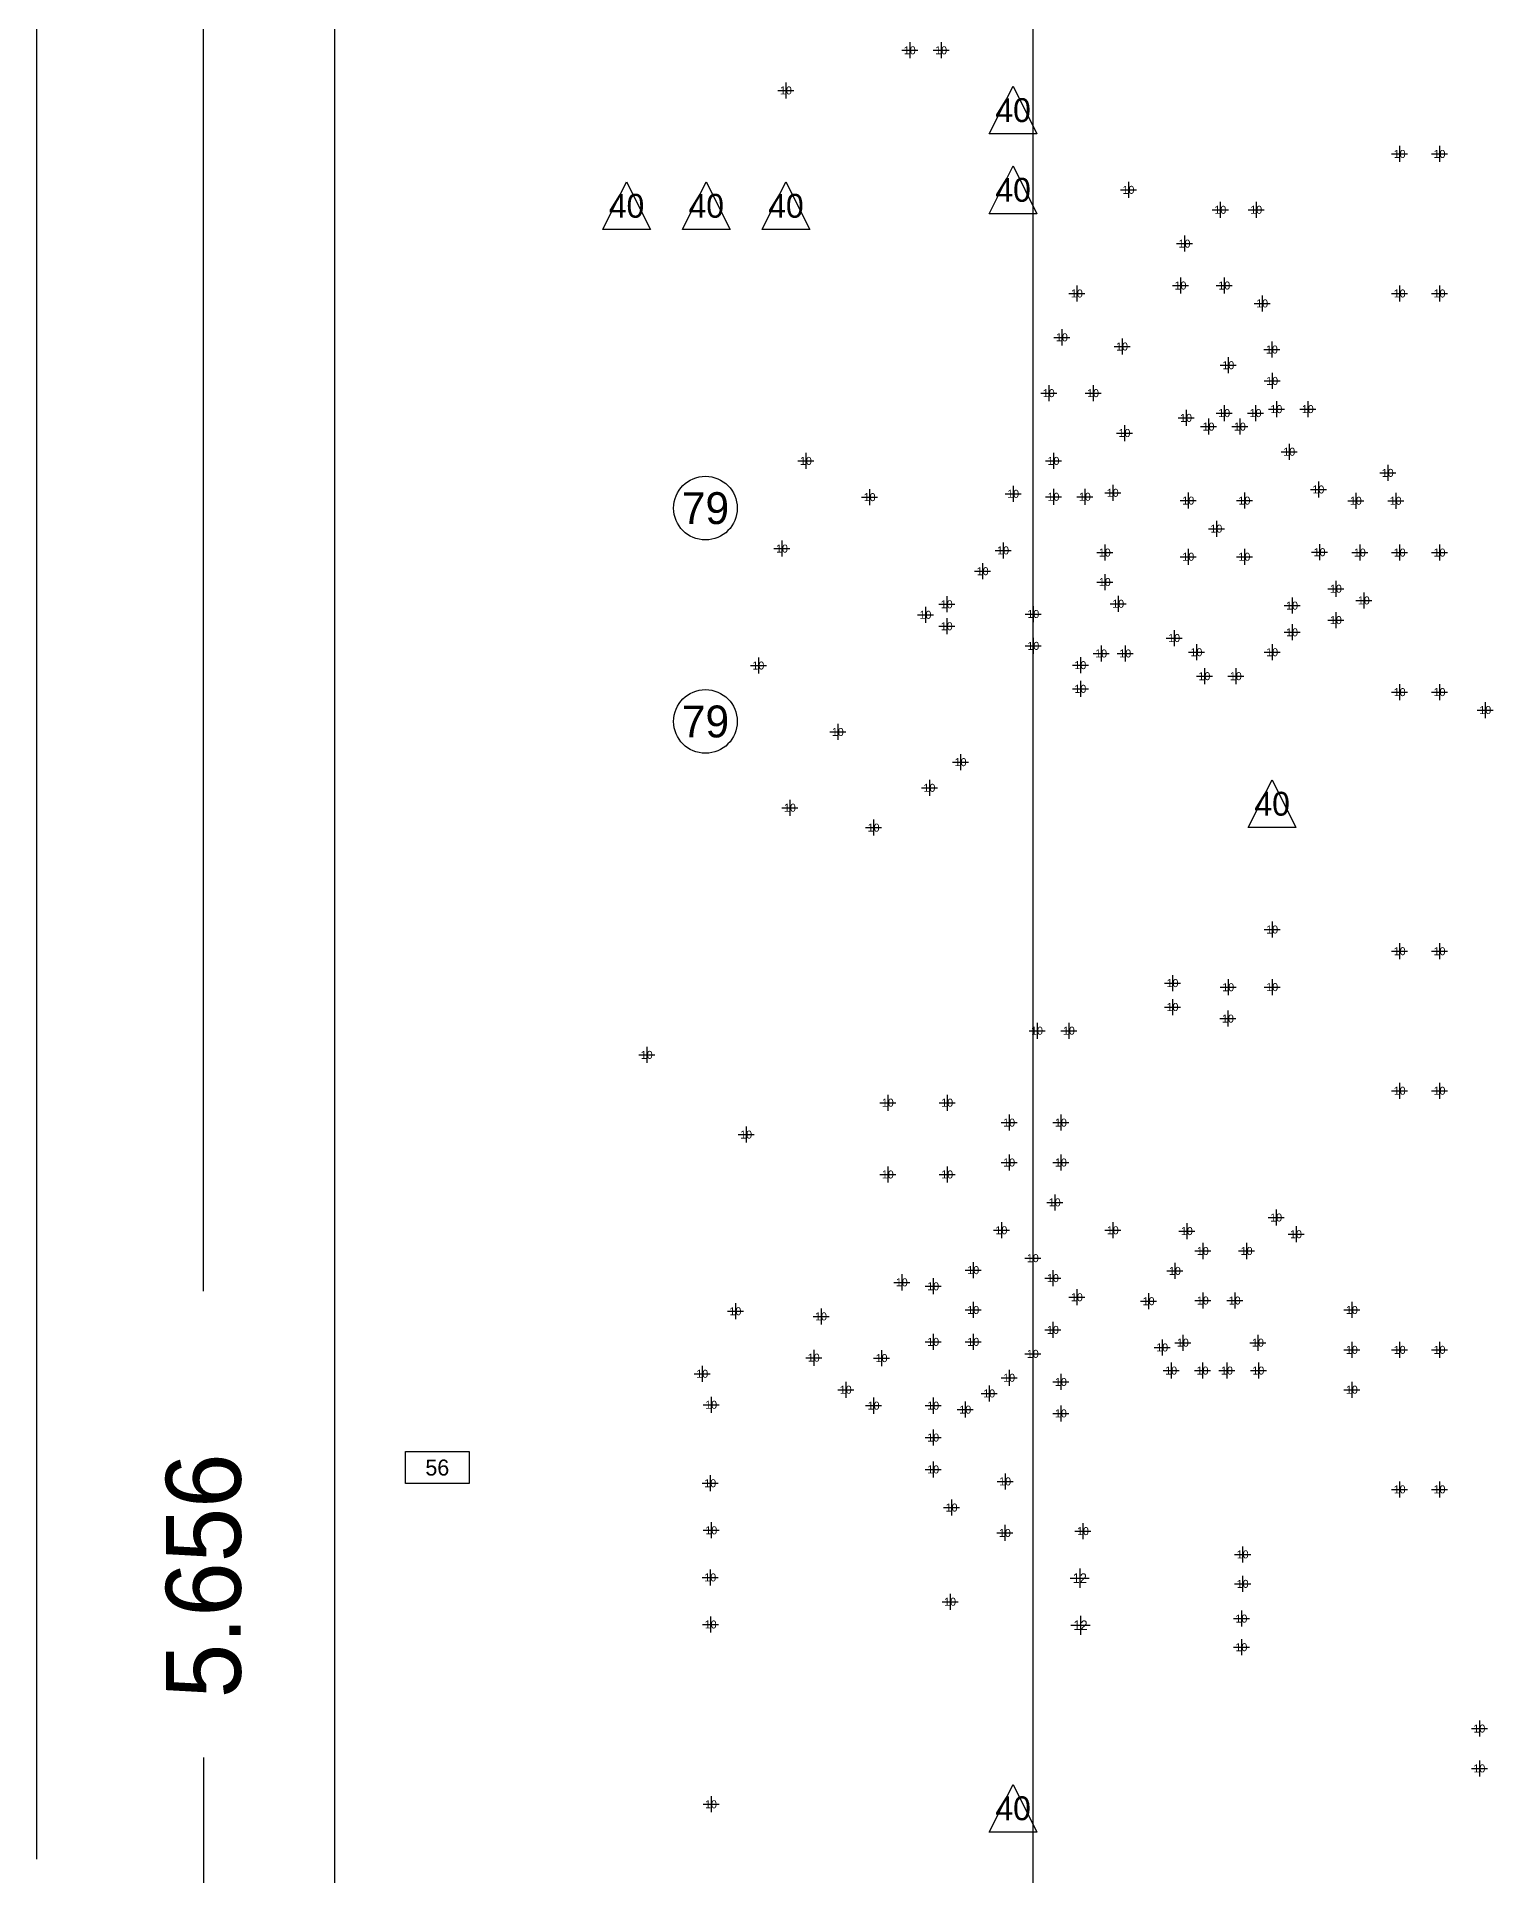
# Model space of a CAD drawing. Extents: x -13164 to 30582, y -10288 to 18382.
# Drawn here: x -623 to 1210, y 8397 to 10703 of the extents above; entities that cross this region are included whole.
import ezdxf
from ezdxf.enums import TextEntityAlignment as Align

# ---------------------------------------------------------------- set-up
doc = ezdxf.new("R2010")
doc.units = 0
for name, color, linetype in [('BG_DIMENSION', 2, 'CONTINUOUS'), ('BG_OUTLINE', 7, 'CONTINUOUS'), ('MA_NCLEGEND-1-18', 7, 'CONTINUOUS')]:
    doc.layers.add(name, color=color, linetype=linetype)

# ---------------------------------------------------------------- blocks, each defined once
blk = doc.blocks.new('FIGURE_CROSS')
for points in [[(-0.5, 0), (0.5, 0)], [(0, 0.5), (0, -0.5)]]:
    blk.add_lwpolyline(points)
blk = doc.blocks.new('FIGURE_TRI')
blk.add_lwpolyline([(-0.5, -0.5), (0, 0.5), (0.5, -0.5)], close=True)
blk = doc.blocks.new('FIGURE_CIRCLE')
blk.add_circle((0, 0), 0.5)
blk = doc.blocks.new('FIGURE_SQUARE')
blk.add_lwpolyline([(-0.5, -0.5), (-0.5, 0.5), (0.5, 0.5), (0.5, -0.5)], close=True)

msp = doc.modelspace()

# ---------------------------------------------------------------- linework, layer by layer
at = {"layer": 'BG_DIMENSION'}
for points in [[(626.571, 5705.512), (626.571, 12110.512)], [(-623.429, 8416.798), (-623.429, 11311.024)], [(-414.429, 9128.932), (-414.429, 11311.024)], [(-414.429, 8544.092), (-414.429, 5655.512)]]:
    msp.add_lwpolyline(points, dxfattribs=at)
at = {"layer": 'BG_OUTLINE'}
msp.add_lwpolyline([(-250, 11561.024), (-250, -250), (7624.012, -250), (7624.012, 11561.024)], close=True, dxfattribs=at)

# ---------------------------------------------------------------- block references
at = {"layer": 'MA_NCLEGEND-1-18'}
for name, p, xscale, yscale in [('FIGURE_CROSS', (471.882, 10685.51), 20.079, 20.079), ('FIGURE_CROSS', (511.26, 10685.51), 20.079, 20.079), ('FIGURE_CROSS', (316.571, 10635.2), 20.079, 20.079), ('FIGURE_TRI', (601.571, 10610.512), 59.839, 59.839), ('FIGURE_CROSS', (1086.571, 10555.513), 20.079, 20.079), ('FIGURE_CROSS', (1136.571, 10555.513), 20.079, 20.079), ('FIGURE_TRI', (601.571, 10510.512), 59.839, 59.839), ('FIGURE_TRI', (116.571, 10490.512), 59.839, 59.839), ('FIGURE_TRI', (216.571, 10490.512), 59.839, 59.839), ('FIGURE_TRI', (316.571, 10490.512), 59.839, 59.839), ('FIGURE_CROSS', (746.26, 10510.512), 20.079, 20.079), ('FIGURE_CROSS', (861.571, 10485.512), 20.079, 20.079), ('FIGURE_CROSS', (906.571, 10485.512), 20.079, 20.079), ('FIGURE_CROSS', (816.571, 10443.012), 20.079, 20.079), ('FIGURE_CROSS', (811.571, 10390.512), 20.079, 20.079), ('FIGURE_CROSS', (866.571, 10390.512), 20.079, 20.079), ('FIGURE_CROSS', (681.571, 10380.512), 20.079, 20.079), ('FIGURE_CROSS', (914.071, 10368.012), 20.079, 20.079), ('FIGURE_CROSS', (1086.571, 10380.513), 20.079, 20.079), ('FIGURE_CROSS', (1136.571, 10380.513), 20.079, 20.079), ('FIGURE_CROSS', (662.823, 10325.512), 20.079, 20.079), ('FIGURE_CROSS', (738.258, 10314.012), 20.079, 20.079), ('FIGURE_CROSS', (926.26, 10310.201), 20.079, 20.079), ('FIGURE_CROSS', (871.571, 10290.512), 20.079, 20.079), ('FIGURE_CROSS', (646.259, 10255.512), 20.079, 20.079), ('FIGURE_CROSS', (701.881, 10255.514), 20.079, 20.079), ('FIGURE_CROSS', (926.571, 10270.823), 20.079, 20.079), ('FIGURE_CROSS', (866.41, 10230.512), 20.079, 20.079), ('FIGURE_CROSS', (905.78, 10230.512), 20.079, 20.079), ('FIGURE_CROSS', (931.881, 10235.51), 20.079, 20.079), ('FIGURE_CROSS', (971.259, 10235.51), 20.079, 20.079), ('FIGURE_CROSS', (741.259, 10205.512), 20.079, 20.079), ('FIGURE_CROSS', (818.571, 10224.512), 20.079, 20.079), ('FIGURE_CROSS', (846.732, 10213.512), 20.079, 20.079), ('FIGURE_CROSS', (886.102, 10213.512), 20.079, 20.079), ('FIGURE_CROSS', (341.571, 10170.512), 20.079, 20.079), ('FIGURE_CROSS', (652.193, 10170.512), 20.079, 20.079), ('FIGURE_CROSS', (948.071, 10182.012), 20.079, 20.079), ('FIGURE_CIRCLE', (215.571, 10111.311), 79.921, 79.921), ('FIGURE_CROSS', (1071.569, 10155.514), 20.079, 20.079), ('FIGURE_CROSS', (421.571, 10125.11), 20.079, 20.079), ('FIGURE_CROSS', (601.571, 10129.26), 20.079, 20.079), ('FIGURE_CROSS', (652.193, 10125.512), 20.079, 20.079), ('FIGURE_CROSS', (691.571, 10125.512), 20.079, 20.079), ('FIGURE_CROSS', (726.571, 10130.512), 20.079, 20.079), ('FIGURE_CROSS', (821.37, 10120.709), 20.079, 20.079), ('FIGURE_CROSS', (891.772, 10120.709), 20.079, 20.079), ('FIGURE_CROSS', (984.571, 10134.721), 20.079, 20.079), ('FIGURE_CROSS', (1031.571, 10120.512), 20.079, 20.079), ('FIGURE_CROSS', (1081.571, 10120.512), 20.079, 20.079), ('FIGURE_CROSS', (856.571, 10085.512), 20.079, 20.079), ('FIGURE_CROSS', (311.571, 10060.512), 20.079, 20.079), ('FIGURE_CROSS', (588.995, 10058.2715), 20.079, 20.079), ('FIGURE_CROSS', (716.571, 10055.512), 20.079, 20.079), ('FIGURE_CROSS', (821.37, 10050.311), 20.079, 20.079), ('FIGURE_CROSS', (891.772, 10050.311), 20.079, 20.079), ('FIGURE_CROSS', (986.102, 10055.981), 20.079, 20.079), ('FIGURE_CROSS', (1036.571, 10055.512), 20.079, 20.079), ('FIGURE_CROSS', (1086.571, 10055.513), 20.079, 20.079), ('FIGURE_CROSS', (1136.571, 10055.513), 20.079, 20.079), ('FIGURE_CROSS', (563.3636, 10032.1731), 20.079, 20.079), ('FIGURE_CROSS', (716.571, 10018.548), 20.079, 20.079), ('FIGURE_CROSS', (1006.572, 10010.202), 20.079, 20.079), ('FIGURE_CROSS', (491.571, 9977.512), 20.079, 20.079), ('FIGURE_CROSS', (518.261, 9990.67), 20.079, 20.079), ('FIGURE_CROSS', (626.9375, 9978.4829), 20.079, 20.079), ('FIGURE_CROSS', (733.3858, 9991.3292), 20.079, 20.079), ('FIGURE_CROSS', (951.571, 9989.012), 20.079, 20.079), ('FIGURE_CROSS', (1041.571, 9995.512), 20.079, 20.079), ('FIGURE_CROSS', (518.261, 9963.11), 20.079, 20.079), ('FIGURE_CROSS', (951.571, 9955.512), 20.079, 20.079), ('FIGURE_CROSS', (1006.572, 9970.824), 20.079, 20.079), ('FIGURE_CROSS', (626.9375, 9938.4799), 20.079, 20.079), ('FIGURE_CROSS', (712, 9929), 20.079, 20.079), ('FIGURE_CROSS', (742.322, 9929), 20.079, 20.079), ('FIGURE_CROSS', (803.6033, 9948.343), 20.079, 20.079), ('FIGURE_CROSS', (831.571, 9930.512), 20.079, 20.079), ('FIGURE_CROSS', (926.571, 9930.512), 20.079, 20.079), ('FIGURE_CROSS', (281.939, 9913.8795), 20.079, 20.079), ('FIGURE_CROSS', (685.935, 9914.319), 20.079, 20.079), ('FIGURE_CROSS', (685.935, 9884.63), 20.079, 20.079), ('FIGURE_CROSS', (841.571, 9900.512), 20.079, 20.079), ('FIGURE_CROSS', (880.949, 9900.512), 20.079, 20.079), ('FIGURE_CIRCLE', (215.571, 9843.713), 79.921, 79.921), ('FIGURE_CROSS', (1086.571, 9880.513), 20.079, 20.079), ('FIGURE_CROSS', (1136.571, 9880.513), 20.079, 20.079), ('FIGURE_CROSS', (1194, 9858), 20.079, 20.079), ('FIGURE_CROSS', (381.571, 9830.512), 20.079, 20.079), ('FIGURE_CROSS', (535.6675, 9792.6675), 20.079, 20.079), ('FIGURE_CROSS', (496.571, 9760.512), 20.079, 20.079), ('FIGURE_TRI', (926.571, 9740.512), 59.839, 59.839), ('FIGURE_CROSS', (321.571, 9735.512), 20.079, 20.079), ('FIGURE_CROSS', (426.571, 9710.512), 20.079, 20.079), ('FIGURE_CROSS', (926.571, 9582.764), 20.079, 20.079), ('FIGURE_CROSS', (1086.571, 9555.513), 20.079, 20.079), ('FIGURE_CROSS', (1136.571, 9555.513), 20.079, 20.079), ('FIGURE_CROSS', (801.571, 9515.512), 20.079, 20.079), ('FIGURE_CROSS', (871.41, 9510.351), 20.079, 20.079), ('FIGURE_CROSS', (926.571, 9510.512), 20.079, 20.079), ('FIGURE_CROSS', (801.571, 9485.512), 20.079, 20.079), ('FIGURE_CROSS', (871.102, 9470.981), 20.079, 20.079), ('FIGURE_CROSS', (631.571, 9455.824), 20.079, 20.079), ('FIGURE_CROSS', (671.572, 9455.822), 20.079, 20.079), ('FIGURE_CROSS', (141.882, 9425.512), 20.079, 20.079), ('FIGURE_CROSS', (1086.571, 9380.513), 20.079, 20.079), ('FIGURE_CROSS', (1136.571, 9380.513), 20.079, 20.079), ('FIGURE_CROSS', (444.319, 9365.512), 20.079, 20.079), ('FIGURE_CROSS', (518.823, 9365.512), 20.079, 20.079), ('FIGURE_CROSS', (596.571, 9340.512), 20.079, 20.079), ('FIGURE_CROSS', (661.571, 9340.512), 20.079, 20.079), ('FIGURE_CROSS', (266.569, 9325.514), 20.079, 20.079), ('FIGURE_CROSS', (596.571, 9290.512), 20.079, 20.079), ('FIGURE_CROSS', (661.571, 9290.512), 20.079, 20.079), ('FIGURE_CROSS', (444.319, 9275.512), 20.079, 20.079), ('FIGURE_CROSS', (518.823, 9275.512), 20.079, 20.079), ('FIGURE_CROSS', (653.766, 9240.512), 20.079, 20.079), ('FIGURE_CROSS', (931.571, 9221.512), 20.079, 20.079), ('FIGURE_CROSS', (586.883, 9205.512), 20.079, 20.079), ('FIGURE_CROSS', (726.612, 9205.471), 20.079, 20.079), ('FIGURE_CROSS', (819.571, 9204.512), 20.079, 20.079), ('FIGURE_CROSS', (956.534, 9200.549), 20.079, 20.079), ('FIGURE_CROSS', (626.261, 9170.512), 20.079, 20.079), ('FIGURE_CROSS', (839.571, 9179.512), 20.079, 20.079), ('FIGURE_CROSS', (894.571, 9179.512), 20.079, 20.079), ('FIGURE_CROSS', (551.571, 9155.512), 20.079, 20.079), ('FIGURE_CROSS', (651.571, 9145.512), 20.079, 20.079), ('FIGURE_CROSS', (804.571, 9154.512), 20.079, 20.079), ('FIGURE_CROSS', (461.881, 9140.202), 20.079, 20.079), ('FIGURE_CROSS', (501.259, 9135.2), 20.079, 20.079), ('FIGURE_CROSS', (253.154, 9103.929), 20.079, 20.079), ('FIGURE_CROSS', (551.571, 9105.512), 20.079, 20.079), ('FIGURE_CROSS', (681.571, 9121.512), 20.079, 20.079), ('FIGURE_CROSS', (771.571, 9116.512), 20.079, 20.079), ('FIGURE_CROSS', (839.571, 9117.384), 20.079, 20.079), ('FIGURE_CROSS', (879.571, 9117.384), 20.079, 20.079), ('FIGURE_CROSS', (1026.571, 9105.512), 20.079, 20.079), ('FIGURE_CROSS', (360.571, 9097.512), 20.079, 20.079), ('FIGURE_CROSS', (651.571, 9080.512), 20.079, 20.079), ('FIGURE_CROSS', (501.259, 9065.512), 20.079, 20.079), ('FIGURE_CROSS', (551.571, 9065.512), 20.079, 20.079), ('FIGURE_CROSS', (788.571, 9058.512), 20.079, 20.079), ('FIGURE_CROSS', (814.571, 9064.512), 20.079, 20.079), ('FIGURE_CROSS', (908.779, 9064.512), 20.079, 20.079), ('FIGURE_CROSS', (1026.571, 9055.512), 20.079, 20.079), ('FIGURE_CROSS', (1086.571, 9055.513), 20.079, 20.079), ('FIGURE_CROSS', (1136.571, 9055.513), 20.079, 20.079), ('FIGURE_CROSS', (351.394, 9045.689), 20.079, 20.079), ('FIGURE_CROSS', (436.571, 9045.193), 20.079, 20.079), ('FIGURE_CROSS', (626.261, 9050.512), 20.079, 20.079), ('FIGURE_CROSS', (799.883, 9029.511), 20.079, 20.079), ('FIGURE_CROSS', (839.261, 9029.511), 20.079, 20.079), ('FIGURE_CROSS', (869.881, 9029.513), 20.079, 20.079), ('FIGURE_CROSS', (909.259, 9029.513), 20.079, 20.079), ('FIGURE_CROSS', (211.571, 9025.512), 20.079, 20.079), ('FIGURE_CROSS', (596.571, 9020.512), 20.079, 20.079), ('FIGURE_CROSS', (661.572, 9015.202), 20.079, 20.079), ('FIGURE_CROSS', (222.689, 8986.63), 20.079, 20.079), ('FIGURE_CROSS', (391.571, 9005.512), 20.079, 20.079), ('FIGURE_CROSS', (426.571, 8985.512), 20.079, 20.079), ('FIGURE_CROSS', (501.259, 8985.511), 20.079, 20.079), ('FIGURE_CROSS', (571.572, 9000.822), 20.079, 20.079), ('FIGURE_CROSS', (1026.571, 9005.512), 20.079, 20.079), ('FIGURE_CROSS', (541.571, 8980.512), 20.079, 20.079), ('FIGURE_CROSS', (661.572, 8975.824), 20.079, 20.079), ('FIGURE_CROSS', (501.259, 8945.511), 20.079, 20.079), ('FIGURE_SQUARE', (-120.862, 8907.89), 79.921, 40.161), ('FIGURE_CROSS', (501.259, 8905.511), 20.079, 20.079), ('FIGURE_CROSS', (221.571, 8888.209), 20.079, 20.079), ('FIGURE_CROSS', (591.571, 8890.512), 20.079, 20.079), ('FIGURE_CROSS', (1086.571, 8880.513), 20.079, 20.079), ('FIGURE_CROSS', (1136.571, 8880.513), 20.079, 20.079), ('FIGURE_CROSS', (524.379, 8857.704), 20.079, 20.079), ('FIGURE_CROSS', (222.933, 8829.15), 20.079, 20.079), ('FIGURE_CROSS', (591.26, 8825.823), 20.079, 20.079), ('FIGURE_CROSS', (689.235, 8828.176), 20.079, 20.079), ('FIGURE_CROSS', (889.5914, 8798.9667), 20.079, 20.079), ('FIGURE_CROSS', (221.571, 8770.091), 20.079, 20.079), ('FIGURE_CROSS', (685.173, 8769.114), 24.02, 24.02), ('FIGURE_CROSS', (889.5914, 8762.0027), 20.079, 20.079), ('FIGURE_CROSS', (522.497, 8739.586), 20.079, 20.079), ('FIGURE_CROSS', (222.099, 8711.04), 20.079, 20.079), ('FIGURE_CROSS', (686.125, 8710.066), 24.02, 24.02), ('FIGURE_CROSS', (888, 8718.436), 20.079, 20.079), ('FIGURE_CROSS', (888, 8682.5639), 20.079, 20.079), ('FIGURE_CROSS', (1186.57, 8580.512), 20.079, 20.079), ('FIGURE_CROSS', (1186.57, 8530.512), 20.079, 20.079), ('FIGURE_TRI', (601.571, 8480.512), 59.839, 59.839), ('FIGURE_CROSS', (222.531, 8485.514), 20.079, 20.079)]:
    msp.add_blockref(name, p, dxfattribs=dict(at, xscale=xscale, yscale=yscale))

# ---------------------------------------------------------------- texts
at = {"layer": 'BG_DIMENSION', "width": 0.974939}
msp.add_text('5.656', height=94.091, rotation=90, dxfattribs=at).set_placement((-367.383, 8618.595))
at = {"layer": 'MA_NCLEGEND-1-18'}
for s, height, p in [('10', 10.0395, (471.882, 10685.51)), ('10', 10.0395, (511.26, 10685.51)), ('10', 10.0395, (316.571, 10635.2)), ('40', 29.9195, (601.571, 10610.512)), ('10', 10.0395, (1086.571, 10555.513)), ('10', 10.0395, (1136.571, 10555.513)), ('40', 29.9195, (601.571, 10510.512)), ('10', 10.0395, (746.26, 10510.512)), ('40', 29.9195, (116.571, 10490.512)), ('40', 29.9195, (216.571, 10490.512)), ('40', 29.9195, (316.571, 10490.512)), ('10', 10.0395, (861.571, 10485.512)), ('10', 10.0395, (906.571, 10485.512)), ('10', 10.0395, (816.571, 10443.012)), ('10', 10.0395, (681.571, 10380.512)), ('10', 10.0395, (811.571, 10390.512)), ('10', 10.0395, (866.571, 10390.512)), ('10', 10.0395, (1086.571, 10380.513)), ('10', 10.0395, (1136.571, 10380.513)), ('10', 10.0395, (914.071, 10368.012)), ('10', 10.0395, (662.823, 10325.512)), ('10', 10.0395, (738.258, 10314.012)), ('10', 10.0395, (926.26, 10310.201)), ('10', 10.0395, (871.571, 10290.512)), ('10', 10.0395, (926.571, 10270.823)), ('10', 10.0395, (646.259, 10255.512)), ('10', 10.0395, (701.881, 10255.514)), ('10', 10.0395, (931.881, 10235.51)), ('10', 10.0395, (971.259, 10235.51)), ('10', 10.0395, (818.571, 10224.512)), ('10', 10.0395, (846.732, 10213.512)), ('10', 10.0395, (866.41, 10230.512)), ('10', 10.0395, (886.102, 10213.512)), ('10', 10.0395, (905.78, 10230.512)), ('10', 10.0395, (741.259, 10205.512)), ('10', 10.0395, (341.571, 10170.512)), ('10', 10.0395, (652.193, 10170.512)), ('10', 10.0395, (948.071, 10182.012)), ('10', 10.0395, (1071.569, 10155.514)), ('79', 39.9605, (215.571, 10111.311)), ('10', 10.0395, (421.571, 10125.11)), ('10', 10.0395, (601.571, 10129.26)), ('10', 10.0395, (652.193, 10125.512)), ('10', 10.0395, (691.571, 10125.512)), ('10', 10.0395, (726.571, 10130.512)), ('10', 10.0395, (821.37, 10120.709)), ('10', 10.0395, (891.772, 10120.709)), ('10', 10.0395, (984.571, 10134.721)), ('10', 10.0395, (1031.571, 10120.512)), ('10', 10.0395, (1081.571, 10120.512)), ('10', 10.0395, (856.571, 10085.512)), ('10', 10.0395, (311.571, 10060.512)), ('10', 10.0395, (588.995, 10058.2715)), ('10', 10.0395, (716.571, 10055.512)), ('10', 10.0395, (821.37, 10050.311)), ('10', 10.0395, (891.772, 10050.311)), ('10', 10.0395, (986.102, 10055.981)), ('10', 10.0395, (1036.571, 10055.512)), ('10', 10.0395, (1086.571, 10055.513)), ('10', 10.0395, (1136.571, 10055.513)), ('10', 10.0395, (563.3636, 10032.1731)), ('10', 10.0395, (716.571, 10018.548)), ('10', 10.0395, (1006.572, 10010.202)), ('10', 10.0395, (518.261, 9990.67)), ('10', 10.0395, (733.3858, 9991.3292)), ('10', 10.0395, (951.571, 9989.012)), ('10', 10.0395, (1041.571, 9995.512)), ('10', 10.0395, (491.571, 9977.512)), ('10', 10.0395, (518.261, 9963.11)), ('10', 10.0395, (626.9375, 9978.4829)), ('10', 10.0395, (1006.572, 9970.824)), ('10', 10.0395, (626.9375, 9938.4799)), ('10', 10.0395, (803.6033, 9948.343)), ('10', 10.0395, (951.571, 9955.512)), ('10', 10.0395, (281.939, 9913.8795)), ('10', 10.0395, (685.935, 9914.319)), ('10', 10.0395, (712, 9929)), ('10', 10.0395, (742.322, 9929)), ('10', 10.0395, (831.571, 9930.512)), ('10', 10.0395, (926.571, 9930.512)), ('10', 10.0395, (841.571, 9900.512)), ('10', 10.0395, (880.949, 9900.512)), ('10', 10.0395, (685.935, 9884.63)), ('10', 10.0395, (1086.571, 9880.513)), ('10', 10.0395, (1136.571, 9880.513)), ('79', 39.9605, (215.571, 9843.713)), ('10', 10.0395, (1194, 9858)), ('10', 10.0395, (381.571, 9830.512)), ('10', 10.0395, (535.6675, 9792.6675)), ('10', 10.0395, (496.571, 9760.512)), ('40', 29.9195, (926.571, 9740.512)), ('10', 10.0395, (321.571, 9735.512)), ('10', 10.0395, (426.571, 9710.512)), ('10', 10.0395, (926.571, 9582.764)), ('10', 10.0395, (1086.571, 9555.513)), ('10', 10.0395, (1136.571, 9555.513)), ('10', 10.0395, (801.571, 9515.512)), ('10', 10.0395, (871.41, 9510.351)), ('10', 10.0395, (926.571, 9510.512)), ('10', 10.0395, (801.571, 9485.512)), ('10', 10.0395, (631.571, 9455.824)), ('10', 10.0395, (671.572, 9455.822)), ('10', 10.0395, (871.102, 9470.981)), ('10', 10.0395, (141.882, 9425.512)), ('10', 10.0395, (1086.571, 9380.513)), ('10', 10.0395, (1136.571, 9380.513)), ('10', 10.0395, (444.319, 9365.512)), ('10', 10.0395, (518.823, 9365.512)), ('10', 10.0395, (596.571, 9340.512)), ('10', 10.0395, (661.571, 9340.512)), ('10', 10.0395, (266.569, 9325.514)), ('10', 10.0395, (596.571, 9290.512)), ('10', 10.0395, (661.571, 9290.512)), ('10', 10.0395, (444.319, 9275.512)), ('10', 10.0395, (518.823, 9275.512)), ('10', 10.0395, (653.766, 9240.512)), ('10', 10.0395, (931.571, 9221.512)), ('10', 10.0395, (586.883, 9205.512)), ('10', 10.0395, (726.612, 9205.471)), ('10', 10.0395, (819.571, 9204.512)), ('10', 10.0395, (956.534, 9200.549)), ('10', 10.0395, (839.571, 9179.512)), ('10', 10.0395, (894.571, 9179.512)), ('10', 10.0395, (551.571, 9155.512)), ('10', 10.0395, (626.261, 9170.512)), ('10', 10.0395, (804.571, 9154.512)), ('10', 10.0395, (461.881, 9140.202)), ('10', 10.0395, (501.259, 9135.2)), ('10', 10.0395, (651.571, 9145.512)), ('10', 10.0395, (253.154, 9103.929)), ('10', 10.0395, (551.571, 9105.512)), ('10', 10.0395, (681.571, 9121.512)), ('10', 10.0395, (771.571, 9116.512)), ('10', 10.0395, (839.571, 9117.384)), ('10', 10.0395, (879.571, 9117.384)), ('10', 10.0395, (1026.571, 9105.512)), ('10', 10.0395, (360.571, 9097.512)), ('10', 10.0395, (651.571, 9080.512)), ('10', 10.0395, (501.259, 9065.512)), ('10', 10.0395, (551.571, 9065.512)), ('10', 10.0395, (788.571, 9058.512)), ('10', 10.0395, (814.571, 9064.512)), ('10', 10.0395, (908.779, 9064.512)), ('10', 10.0395, (351.394, 9045.689)), ('10', 10.0395, (436.571, 9045.193)), ('10', 10.0395, (626.261, 9050.512)), ('10', 10.0395, (1026.571, 9055.512)), ('10', 10.0395, (1086.571, 9055.513)), ('10', 10.0395, (1136.571, 9055.513)), ('10', 10.0395, (211.571, 9025.512)), ('10', 10.0395, (596.571, 9020.512)), ('10', 10.0395, (661.572, 9015.202)), ('10', 10.0395, (799.883, 9029.511)), ('10', 10.0395, (839.261, 9029.511)), ('10', 10.0395, (869.881, 9029.513)), ('10', 10.0395, (909.259, 9029.513)), ('10', 10.0395, (391.571, 9005.512)), ('10', 10.0395, (571.572, 9000.822)), ('10', 10.0395, (1026.571, 9005.512)), ('10', 10.0395, (222.689, 8986.63)), ('10', 10.0395, (426.571, 8985.512)), ('10', 10.0395, (501.259, 8985.511)), ('10', 10.0395, (541.571, 8980.512)), ('10', 10.0395, (661.572, 8975.824)), ('10', 10.0395, (501.259, 8945.511)), ('56', 20.0805, (-120.862, 8907.89)), ('10', 10.0395, (501.259, 8905.511)), ('10', 10.0395, (221.571, 8888.209)), ('10', 10.0395, (591.571, 8890.512)), ('10', 10.0395, (1086.571, 8880.513)), ('10', 10.0395, (1136.571, 8880.513)), ('10', 10.0395, (524.379, 8857.704)), ('10', 10.0395, (222.933, 8829.15)), ('10', 10.0395, (689.235, 8828.176)), ('10', 10.0395, (591.26, 8825.823)), ('10', 10.0395, (889.5914, 8798.9667)), ('10', 10.0395, (221.571, 8770.091)), ('12', 12.01, (685.173, 8769.114)), ('10', 10.0395, (889.5914, 8762.0027)), ('10', 10.0395, (522.497, 8739.586)), ('10', 10.0395, (888, 8718.436)), ('10', 10.0395, (222.099, 8711.04)), ('12', 12.01, (686.125, 8710.066)), ('10', 10.0395, (888, 8682.5639)), ('10', 10.0395, (1186.57, 8580.512)), ('10', 10.0395, (1186.57, 8530.512)), ('10', 10.0395, (222.531, 8485.514)), ('40', 29.9195, (601.571, 8480.512))]:
    msp.add_text(s, height=height, dxfattribs=at).set_placement(p, align=Align.MIDDLE_CENTER)

doc.saveas('drawing.dxf')
